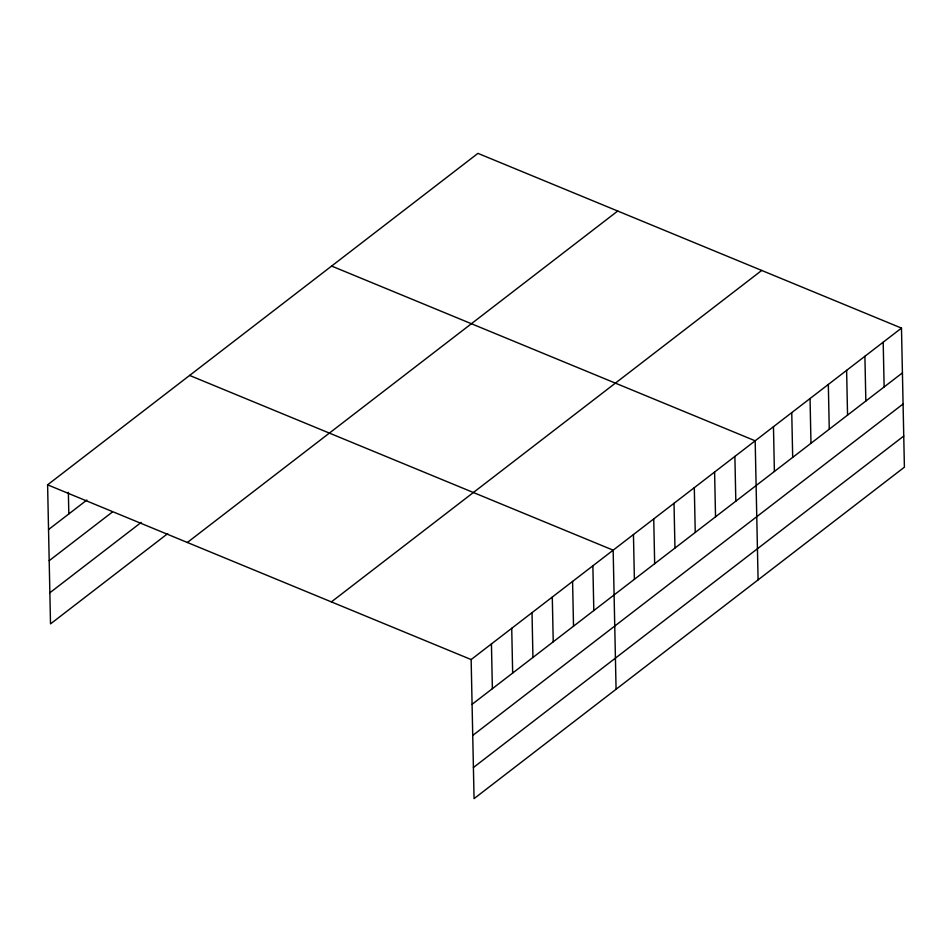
<?xml version="1.0" encoding="UTF-8"?>
<svg xmlns="http://www.w3.org/2000/svg" width="952" height="952" viewBox="0 0 952 952"><rect width="100%" height="100%" fill="white"/><g stroke="black" fill="none" stroke-linecap="round" stroke-linejoin="round"><path stroke-width="1.43" d="M167.73 533.608L50.516 623.893L47.6 484.818L477.94 153.367L901.484 328.107L904.4 467.182L474.06 798.633L471.145 659.558L901.484 328.107M48.54 529.562L86.858 500.05M49.195 560.692L112.3 512.081M49.861 592.763L141.158 522.446M187.365 542.473L617.705 211.035M331.379 601.89L761.719 270.439M472.085 704.313L902.425 372.863M472.739 735.432L903.079 403.993M473.406 767.514L903.745 436.064M331.629 266.06L755.174 440.8L758.089 579.875M189.615 375.433L613.159 550.173L616.075 689.26M47.6 484.818L471.145 659.558M883.194 342.196L884.134 386.952M864.904 356.286L865.844 401.03M846.614 370.364L847.554 415.12M828.323 384.453L829.263 429.209M810.045 398.543L810.973 443.299M791.755 412.632L792.683 457.377M773.464 426.71L774.392 471.466M734.884 456.424L735.825 501.18M714.595 472.049L715.535 516.805M694.306 487.674L695.246 532.43M674.016 503.299L674.956 548.054M653.738 518.923L654.667 563.679M633.449 534.548L634.389 579.304M592.87 565.809L593.81 610.553M572.58 581.434L573.52 626.178M552.291 597.059L553.231 641.803M532.013 612.683L532.942 657.439M511.724 628.308L512.664 673.064M491.434 643.933L492.374 688.689M68.365 492.291L68.83 513.937"/></g></svg>
